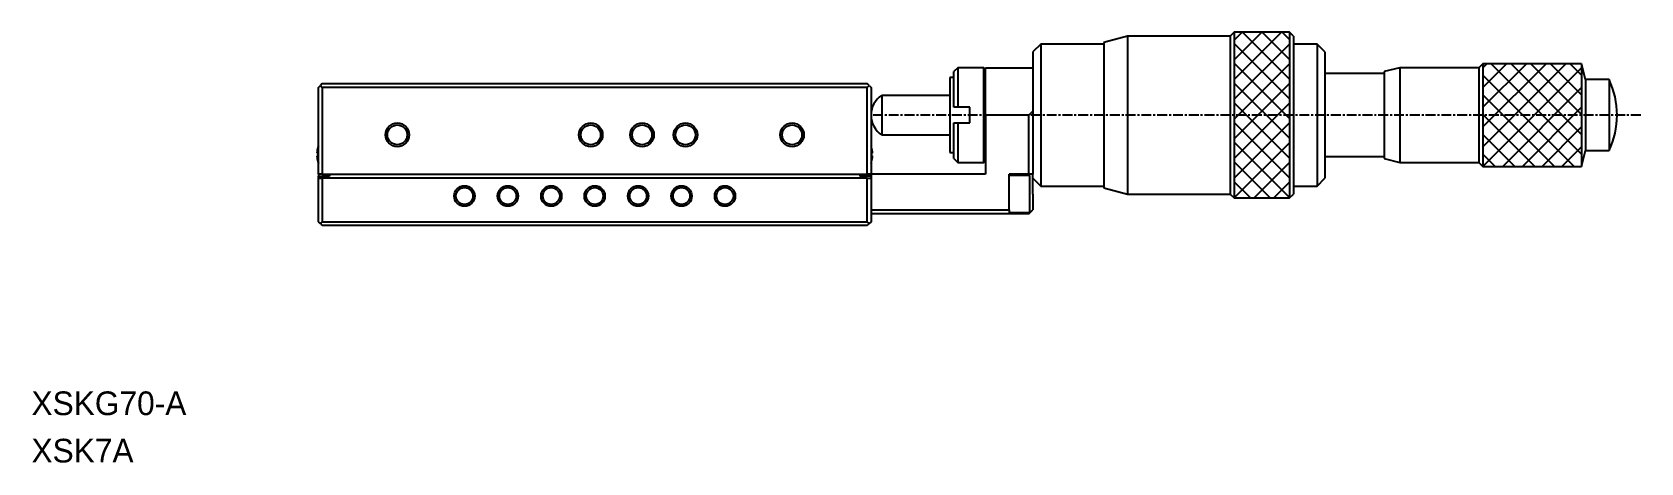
# Model space of a CAD drawing. Extents: x 886 to 1299, y 205 to 435.
# Drawn here: x 885.6 to 1089.4, y 205 to 259.6 of the extents above; entities that cross this region are included whole.
import ezdxf

# ---------------------------------------------------------------- set-up
doc = ezdxf.new("R2010")
doc.units = 0
doc.linetypes.add('CENTER', pattern=[2, 1.25, -0.25, 0.25, -0.25])
doc.layers.get('0').update_dxf_attribs({"linetype": 'CONTINUOUS'})
doc.layers.add('1', color=7, linetype='CONTINUOUS')
doc.layers.add('CENTER', color=1, linetype='CENTER')

msp = doc.modelspace()

# ---------------------------------------------------------------- linework, layer by layer
at = {"color": 3, "linetype": 'CONTINUOUS'}
for p, q in [((1037.89, 253.59), (1043.9, 259.59)), ((1037.89, 256.09), (1041.4, 259.59)), ((1037.89, 258.59), (1038.9, 259.59)), ((1038.95, 259.59), (1044.89, 253.65)), ((1041.45, 259.59), (1044.89, 256.15)), ((1043.95, 259.59), (1044.89, 258.65)), ((1037.89, 258.15), (1044.89, 251.15)), ((1037.89, 251.09), (1044.89, 258.09)), ((1037.89, 255.65), (1044.89, 248.65)), ((1037.89, 248.59), (1044.89, 255.59)), ((1069.39, 245.09), (1079.9, 255.59)), ((1069.39, 247.59), (1077.4, 255.59)), ((1069.39, 250.09), (1074.9, 255.59)), ((1069.39, 252.59), (1072.4, 255.59)), ((1069.39, 255.09), (1069.9, 255.59)), ((1069.4, 242.59), (1081.89, 255.09)), ((1070.45, 255.59), (1081.89, 244.15)), ((1072.95, 255.59), (1081.89, 246.65)), ((1075.45, 255.59), (1081.89, 249.15)), ((1077.95, 255.59), (1081.89, 251.65)), ((1080.45, 255.59), (1081.89, 254.15)), ((1037.89, 253.15), (1044.89, 246.15)), ((1037.89, 246.09), (1044.89, 253.09)), ((1069.39, 254.15), (1080.95, 242.59)), ((1037.89, 250.65), (1044.89, 243.65)), ((1069.39, 251.65), (1078.45, 242.59)), ((1071.9, 242.59), (1081.89, 252.59)), ((1037.89, 243.59), (1044.89, 250.59)), ((1069.39, 249.15), (1075.95, 242.59)), ((1074.4, 242.59), (1081.89, 250.09)), ((1037.89, 248.15), (1044.89, 241.15)), ((1037.89, 241.09), (1044.89, 248.09)), ((1069.39, 246.65), (1073.45, 242.59)), ((1076.9, 242.59), (1081.89, 247.59)), ((1037.89, 245.65), (1044.89, 238.65)), ((1037.9, 238.59), (1044.89, 245.59)), ((1079.4, 242.59), (1081.89, 245.09)), ((1037.89, 243.15), (1042.45, 238.59)), ((1040.4, 238.59), (1044.89, 243.09)), ((1069.39, 244.15), (1070.95, 242.59)), ((1037.89, 240.65), (1039.95, 238.59)), ((1042.9, 238.59), (1044.89, 240.59))]:
    msp.add_line(p, q, dxfattribs=at)
for centre, radius in [((931.89, 246.59), 1.5), ((956.39, 246.59), 1.5), ((962.89, 246.59), 1.5), ((968.39, 246.59), 1.5), ((981.89, 246.59), 1.5), ((940.39, 238.84), 1.3), ((945.89, 238.84), 1.3), ((951.39, 238.84), 1.3), ((956.89, 238.84), 1.3), ((962.39, 238.84), 1.3), ((967.89, 238.84), 1.3), ((973.39, 238.84), 1.3)]:
    msp.add_circle(centre, radius, dxfattribs=at)
at = {"layer": '1', "color": 7, "linetype": 'CONTINUOUS'}
for p, q in [((1024.39, 259.09), (1021.39, 258.29)), ((1037.39, 259.09), (1024.39, 259.09)), ((1024.39, 259.09), (1024.39, 239.09)), ((1037.89, 259.59), (1037.39, 259.09)), ((1037.39, 259.09), (1037.39, 239.09)), ((1044.89, 259.59), (1037.89, 259.59)), ((1037.89, 259.59), (1037.89, 238.59)), ((1045.39, 259.09), (1044.89, 259.59)), ((1044.89, 259.59), (1044.89, 238.59)), ((1045.39, 259.09), (1045.39, 239.09)), ((1013.39, 258.09), (1012.39, 257.09)), ((1012.39, 257.09), (1012.39, 251.45)), ((1021.39, 258.09), (1013.39, 258.09)), ((1013.39, 258.09), (1013.39, 240.09)), ((1021.39, 258.29), (1021.39, 239.89)), ((1048.39, 258.09), (1045.39, 258.09)), ((1049.39, 257.09), (1048.39, 258.09)), ((1048.39, 258.09), (1048.39, 240.09)), ((1049.39, 257.09), (1049.39, 241.09)), ((1002.89, 255.09), (1002.39, 254.59)), ((1006.19, 255.09), (1002.89, 255.09)), ((1002.89, 255.09), (1002.89, 250.09)), ((1006.39, 254.89), (1006.19, 255.09)), ((1006.19, 249.09), (1006.19, 255.09)), ((1006.39, 255.09), (1012.39, 255.09)), ((1006.39, 249.09), (1006.39, 255.09)), ((1058.89, 255.09), (1056.89, 254.59)), ((1068.89, 255.09), (1058.89, 255.09)), ((1058.89, 255.09), (1058.89, 243.09)), ((1069.39, 255.59), (1068.89, 255.09)), ((1068.89, 255.09), (1068.89, 243.09)), ((1081.89, 255.59), (1069.39, 255.59)), ((1069.39, 255.59), (1069.39, 242.59)), ((1082.39, 253.59), (1081.89, 255.59)), ((1081.89, 255.59), (1081.89, 242.59)), ((921.89, 252.59), (922.14, 252.84)), ((922.39, 253.09), (922.14, 252.84)), ((922.14, 252.84), (922.39, 252.59)), ((922.39, 253.09), (991.39, 253.09)), ((991.64, 252.84), (991.39, 253.09)), ((991.39, 252.59), (991.64, 252.84)), ((991.64, 252.84), (991.89, 252.59)), ((1002.39, 253.84), (1001.89, 253.84)), ((1001.89, 253.84), (1001.89, 244.34)), ((1002.39, 250.09), (1002.39, 254.59)), ((1056.89, 254.34), (1049.39, 254.34)), ((1056.89, 254.59), (1056.89, 243.59)), ((1085.38, 253.59), (1082.39, 253.59)), ((1082.39, 253.59), (1082.39, 244.59)), ((1085.38, 253.59), (1085.38, 244.59)), ((921.89, 241.59), (921.89, 252.59)), ((991.39, 252.59), (922.39, 252.59)), ((922.39, 252.59), (922.39, 241.59)), ((991.39, 241.59), (991.39, 252.59)), ((991.89, 252.59), (991.89, 241.59)), ((1001.89, 251.59), (993.24, 251.59)), ((993.24, 251.59), (993.24, 246.59)), ((1012.39, 251.45), (1012.39, 249.59)), ((1002.89, 250.09), (1002.39, 250.09)), ((1004.39, 250.09), (1002.89, 250.09)), ((1004.39, 248.09), (1004.39, 250.09)), ((1006.19, 243.09), (1006.19, 249.09)), ((1006.39, 249.09), (1006.39, 241.59)), ((1011.89, 249.09), (1006.39, 249.09)), ((1011.89, 249.09), (1012.39, 249.59)), ((1011.89, 241.59), (1011.89, 249.09)), ((1012.39, 249.59), (1012.39, 241.59)), ((993.24, 246.59), (1001.89, 246.59)), ((1002.39, 248.09), (1002.89, 248.09)), ((1002.39, 243.59), (1002.39, 248.09)), ((1002.89, 248.09), (1004.39, 248.09)), ((1002.89, 248.09), (1002.89, 243.09)), ((921.82, 244.98), (921.82, 244.98)), ((991.96, 244.98), (991.97, 244.98)), ((1081.89, 242.59), (1082.39, 244.59)), ((1082.39, 244.59), (1085.38, 244.59)), ((921.7, 244.27), (921.82, 244.27)), ((921.82, 243.91), (921.7, 243.91)), ((921.82, 244.27), (921.82, 243.91)), ((921.82, 243.2), (921.82, 243.2)), ((991.96, 243.91), (991.96, 244.27)), ((991.96, 244.27), (992.08, 244.27)), ((992.08, 243.91), (991.96, 243.91)), ((991.97, 243.2), (991.96, 243.2)), ((1001.89, 244.34), (1002.39, 244.34)), ((1002.39, 243.59), (1002.89, 243.09)), ((1002.89, 243.09), (1006.19, 243.09)), ((1006.19, 243.09), (1006.39, 243.29)), ((1049.39, 243.84), (1056.89, 243.84)), ((1056.89, 243.59), (1058.89, 243.09)), ((1058.89, 243.09), (1068.89, 243.09)), ((1068.89, 243.09), (1069.39, 242.59)), ((1069.39, 242.59), (1081.89, 242.59)), ((921.89, 241.59), (921.89, 241.34)), ((922.39, 241.59), (921.89, 241.59)), ((921.89, 241.09), (921.89, 241.34)), ((921.89, 241.34), (923.29, 241.34)), ((921.89, 241.09), (922.39, 241.09)), ((921.89, 235.59), (921.89, 241.09)), ((922.39, 241.59), (991.39, 241.59)), ((991.39, 241.09), (922.39, 241.09)), ((922.39, 241.09), (922.39, 235.59)), ((923.29, 241.59), (923.29, 241.34)), ((990.49, 241.59), (990.49, 241.34)), ((991.89, 241.34), (990.49, 241.34)), ((991.89, 241.59), (991.39, 241.59)), ((991.39, 241.09), (991.89, 241.09)), ((991.39, 235.59), (991.39, 241.09)), ((991.89, 241.59), (991.89, 241.34)), ((1006.39, 241.59), (991.89, 241.59)), ((991.89, 241.34), (991.89, 241.09)), ((991.89, 241.09), (991.89, 235.59)), ((1009.39, 237.09), (1009.39, 241.59)), ((1011.89, 241.59), (1009.39, 241.59)), ((1011.99, 241.44), (1009.39, 241.44)), ((1012.39, 241.59), (1011.89, 241.59)), ((1011.99, 236.74), (1011.99, 241.44)), ((1012.39, 239.09), (1012.39, 241.59)), ((1012.39, 241.09), (1013.39, 240.09)), ((1048.39, 240.09), (1049.39, 241.09)), ((1012.39, 239.09), (1012.39, 237.09)), ((1013.39, 240.09), (1021.39, 240.09)), ((1021.39, 239.89), (1024.39, 239.09)), ((1024.39, 239.09), (1037.39, 239.09)), ((1037.39, 239.09), (1037.89, 238.59)), ((1037.89, 238.59), (1044.89, 238.59)), ((1044.89, 238.59), (1045.39, 239.09)), ((1045.39, 240.09), (1048.39, 240.09)), ((991.89, 237.09), (1009.39, 237.09)), ((1009.39, 236.59), (991.89, 236.59)), ((1009.39, 237.09), (1009.39, 236.59)), ((1009.39, 236.74), (1011.99, 236.74)), ((1011.89, 236.59), (1009.39, 236.59)), ((1011.89, 236.59), (1012.39, 237.09)), ((922.14, 235.34), (921.89, 235.59)), ((922.39, 235.59), (922.14, 235.34)), ((922.39, 235.09), (922.14, 235.34)), ((922.39, 235.59), (991.39, 235.59)), ((991.39, 235.09), (922.39, 235.09)), ((991.64, 235.34), (991.39, 235.59)), ((991.64, 235.34), (991.39, 235.09)), ((991.89, 235.59), (991.64, 235.34))]:
    msp.add_line(p, q, dxfattribs=at)
for centre, radius in [((931.89, 246.59), 1.25), ((956.39, 246.59), 1.25), ((962.89, 246.59), 1.25), ((968.39, 246.59), 1.25), ((981.89, 246.59), 1.25), ((940.39, 238.84), 1.07), ((945.89, 238.84), 1.07), ((951.39, 238.84), 1.07), ((956.89, 238.84), 1.07), ((962.39, 238.84), 1.07), ((967.89, 238.84), 1.07), ((973.39, 238.84), 1.07)]:
    msp.add_circle(centre, radius, dxfattribs=at)
for centre, radius, start, end in [((1075.89, 249.09), 10.5, 0, 25.3769), ((994.89, 249.09), 3, 123.5573, 180), ((994.89, 249.09), 3, 180, 236.4427), ((1075.89, 249.09), 10.5, 334.6231, 0), ((924.89, 244.09), 3.19, 163.8933, 176.7703), ((924.89, 244.09), 3.2, 159.6359, 163.8775), ((988.89, 244.09), 3.2, 16.1225, 20.3641), ((988.89, 244.09), 3.19, 3.2297, 16.1067), ((924.89, 244.09), 3.19, 183.2297, 196.1067), ((924.89, 244.09), 3.2, 196.1225, 200.3641), ((988.89, 244.09), 3.2, 339.6359, 343.8775), ((988.89, 244.09), 3.19, 343.8933, 356.7703)]:
    msp.add_arc(centre, radius, start, end, dxfattribs=at)
at = {"layer": 'CENTER', "color": 1, "linetype": 'CENTER'}
msp.add_line((1089.39, 249.09), (991.89, 249.09), dxfattribs=at)

# ---------------------------------------------------------------- texts
at = {"color": 7, "linetype": 'CONTINUOUS'}
for s, p in [('XSKG70-A', (885.55, 211.09)), ('XSK7A', (885.55, 205.09))]:
    msp.add_text(s, height=3, dxfattribs=at).set_placement(p)

doc.saveas('drawing.dxf')
